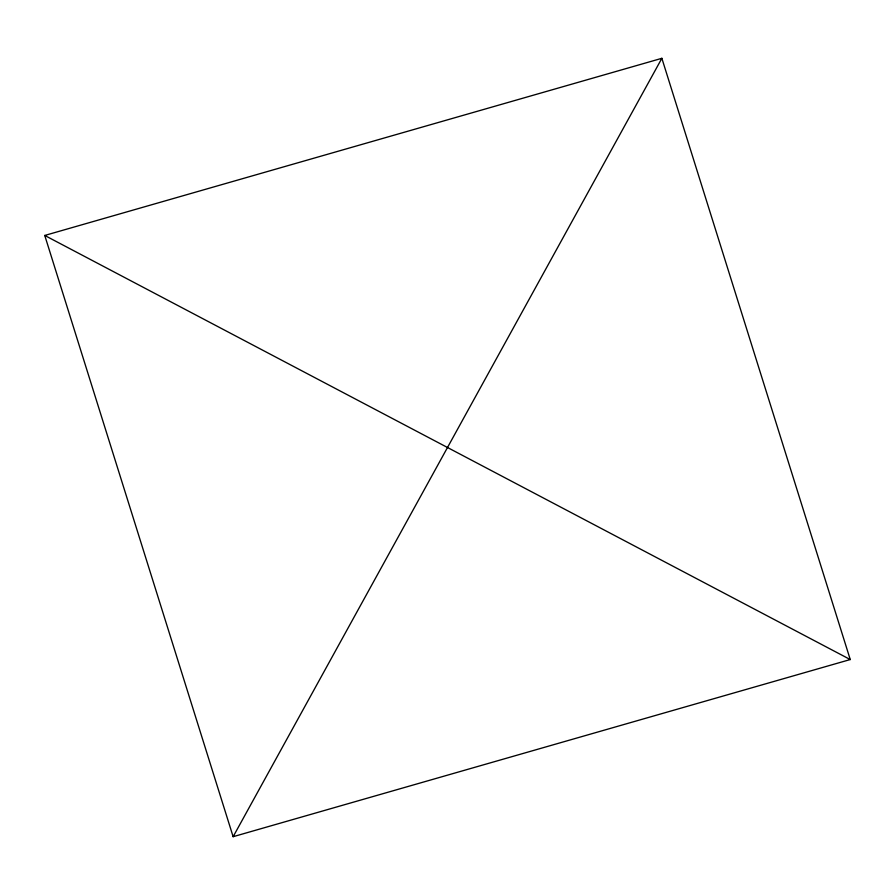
<?xml version="1.0" encoding="UTF-8"?>
<svg xmlns="http://www.w3.org/2000/svg" width="895" height="895" viewBox="0 0 895 895"><rect width="100%" height="100%" fill="white"/><g stroke="black" fill="none" stroke-linecap="round" stroke-linejoin="round"><path stroke-width="1.34" d="M233.136 836.691L661.864 58.309L850.25 659.548L233.136 836.691L44.75 235.452L661.864 58.309M44.75 235.452L850.25 659.548"/></g></svg>
